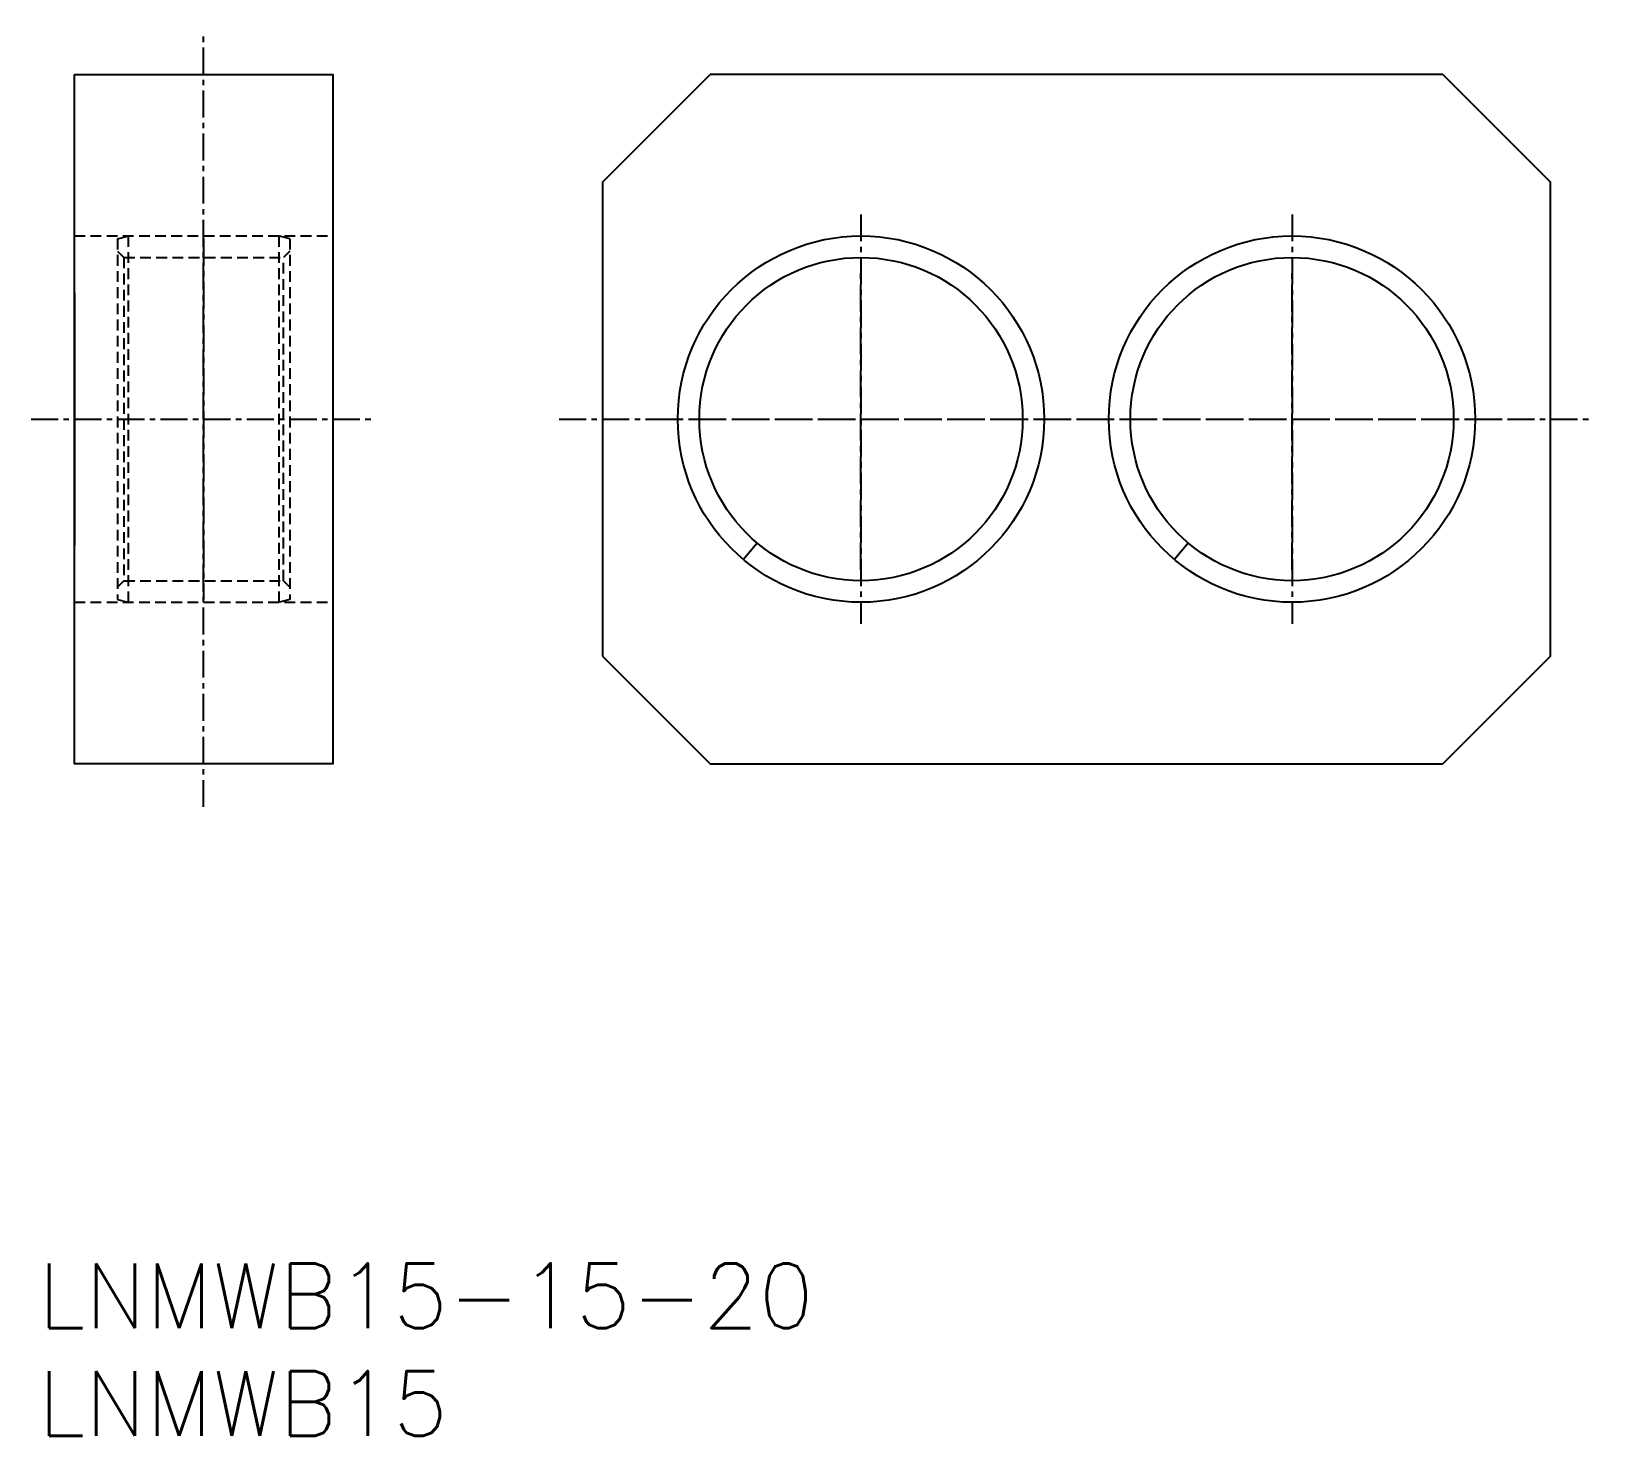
# Model space of a CAD drawing. Extents: x 100.4 to 172.9, y 62.7 to 127.9.
import ezdxf
from ezdxf.enums import TextEntityAlignment as Align

# ---------------------------------------------------------------- set-up
doc = ezdxf.new("R2010")
doc.units = 0
doc.header["$MEASUREMENT"] = 0
doc.linetypes.add('CENTER', pattern=[2, 1.25, -0.25, 0.25, -0.25])
doc.linetypes.add('DASHED', pattern=[0.75, 0.5, -0.25])
doc.layers.get('0').update_dxf_attribs({"linetype": 'CONTINUOUS'})
doc.layers.add('CENTER', color=1, linetype='CENTER')
doc.styles.get("Standard").update_dxf_attribs({"font": 'txt.shx', "bigfont": 'extfont.shx'})

msp = doc.modelspace()

# ---------------------------------------------------------------- linework, layer by layer
at = {"color": 7, "linetype": 'Continuous'}
for p, q in [((126.938, 120.873), (131.938, 125.873)), ((165.938, 125.873), (131.938, 125.873)), ((165.938, 125.873), (170.938, 120.873)), ((126.938, 120.873), (126.938, 98.873)), ((170.938, 98.873), (170.938, 120.873)), ((102.438, 115.739), (102.438, 104.007)), ((114.438, 115.739), (114.438, 104.007)), ((108.438, 104.873), (108.438, 104.873)), ((133.475, 103.362), (134.117, 104.128)), ((153.475, 103.362), (154.117, 104.128)), ((126.938, 98.873), (131.938, 93.873)), ((170.938, 98.873), (165.938, 93.873)), ((131.938, 93.873), (165.938, 93.873))]:
    msp.add_line(p, q, dxfattribs=at)
at = {"linetype": 'DASHED'}
for p, q in [((102.438, 118.373), (114.438, 118.373)), ((104.438, 118.239), (104.938, 118.373)), ((104.438, 118.239), (104.438, 101.507)), ((104.938, 118.373), (104.938, 101.373)), ((111.938, 101.373), (111.938, 118.373)), ((112.438, 118.239), (111.938, 118.373)), ((112.438, 118.239), (112.438, 101.507)), ((104.438, 117.673), (104.738, 117.373)), ((112.438, 117.673), (112.138, 117.373)), ((104.738, 117.373), (112.138, 117.373)), ((104.738, 117.373), (104.738, 102.373)), ((112.138, 102.373), (112.138, 117.373)), ((104.438, 102.073), (104.738, 102.373)), ((104.738, 102.373), (112.138, 102.373)), ((112.438, 102.073), (112.138, 102.373)), ((104.438, 101.507), (104.938, 101.373)), ((112.438, 101.507), (111.938, 101.373)), ((102.438, 101.373), (114.438, 101.373))]:
    msp.add_line(p, q, dxfattribs=at)
at = {"color": 3, "linetype": 'DASHED'}
for p, q in [((106.588, 102.373), (106.588, 102.373)), ((108.438, 102.373), (108.438, 102.373))]:
    msp.add_line(p, q, dxfattribs=at)
at = {"color": 7, "linetype": 'Continuous'}
msp.add_lwpolyline([(102.438, 125.873), (114.438, 125.873), (114.438, 93.873), (102.438, 93.873)], close=True, dxfattribs=at)
for centre, radius in [((138.938, 109.873), 8.5), ((158.938, 109.873), 8.5), ((138.938, 109.873), 7.5), ((158.938, 109.873), 7.5)]:
    msp.add_circle(centre, radius, dxfattribs=at)
at = {"layer": 'CENTER', "color": 1, "linetype": 'CENTER'}
for p, q in [((108.438, 91.873), (108.438, 127.873)), ((138.938, 119.373), (138.938, 100.373)), ((158.938, 119.373), (158.938, 100.373)), ((108.438, 118.239), (108.438, 101.507)), ((138.938, 102.873), (138.938, 116.873)), ((158.938, 102.873), (158.938, 116.873)), ((100.438, 109.873), (116.438, 109.873)), ((102.441, 109.873), (113.438, 109.873)), ((124.938, 109.873), (172.938, 109.873)), ((129.438, 109.873), (148.438, 109.873)), ((149.438, 109.873), (168.438, 109.873))]:
    msp.add_line(p, q, dxfattribs=at)

# ---------------------------------------------------------------- texts
at = {"color": 7, "linetype": 'Continuous'}
for s, p in [('LNMWB15-15-20', (100.752, 69.189)), ('LNMWB15', (100.752, 64.189))]:
    msp.add_text(s, height=3, dxfattribs=at).set_placement(p, align=Align.MIDDLE_LEFT)

doc.saveas('drawing.dxf')
